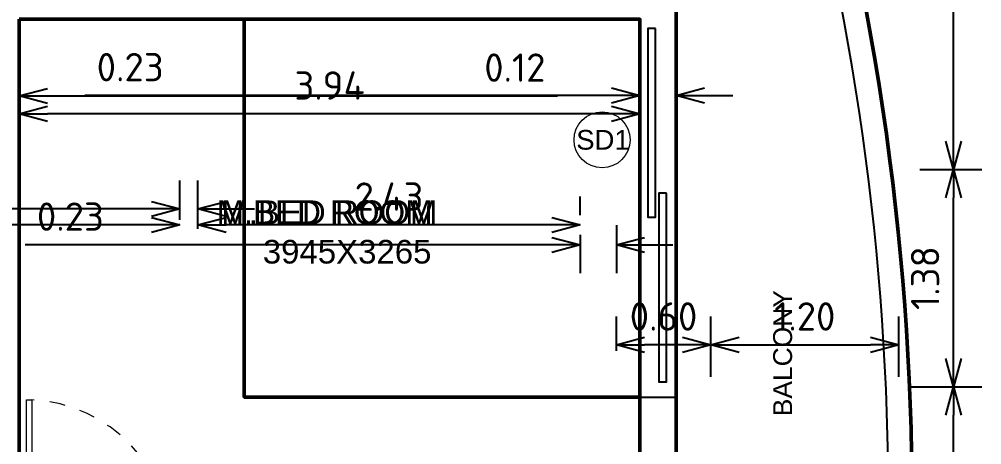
# Model space of a CAD drawing. Header units: inches. Extents: x 0 to 429, y 0 to 146.
# Drawn here: x 215.04 to 221.15, y 125.66 to 128.37 of the extents above; entities that cross this region are included whole.
import ezdxf
from ezdxf.enums import TextEntityAlignment as Align

# ---------------------------------------------------------------- set-up
doc = ezdxf.new("R2010")
doc.units = ezdxf.units.IN
doc.header["$MEASUREMENT"] = 0
doc.linetypes.add('Xr-4BHK-A-B-Ground-Sub$0$HIDDEN', pattern=[0.375, 0.25, -0.125])
doc.layers.get('DEFPOINTS').update_dxf_attribs({"lineweight": 18})
doc.layers.add('FLOOR-GROUND', color=7, linetype='Continuous', lineweight=50)
doc.layers.add('XR-4BHK-A-B-GROUND-SUB$0$DOOR', color=34, linetype='Continuous', lineweight=20)
doc.styles.add('Sanvi Common', font='isocpeur.ttf')
doc.styles.add('Xr-4BHK-A-B-Ground-Sub$0$$0$DIM', font='arial.ttf', dxfattribs={"height": 4})
doc.styles.add('Xr-4BHK-A-B-Ground-Sub$0$$1$Standard', font='arial.ttf')
doc.styles.add('Xr-4BHK-A-B-Ground-Sub$0$DIM', font='arial.ttf')
doc.dimstyles.new('Sanvi Common', dxfattribs={"dimtxt": 0.18, "dimasz": 0.18, "dimexe": 0.18, "dimexo": 0.0625, "dimgap": 0.09, "dimtad": 1, "dimzin": 0, "dimdsep": 46, "dimtxsty": 'Sanvi Common', "dimblk": 'OPEN30', "dimcen": 0.09, "dimclrd": 68, "dimclre": 68, "dimclrt": 40, "dimadec": 0, "dimazin": 0, "dimtfac": 1, "dimtofl": 0, "dimtmove": 0, "dimatfit": 3, "dimldrblk": 'OPEN30', "dimfxl": 1, "dimtolj": 1, "dimtzin": 0, "dimarcsym": 0})

# ---------------------------------------------------------------- blocks, each defined once
blk = doc.blocks.new('Xr-4BHK-A-B-Ground-Sub$0$d-750')
at = {"layer": 'XR-4BHK-A-B-GROUND-SUB$0$DOOR'}
for p, q in [((5.729134500143118e-09, 718.7499761594656), (5.729134500143118e-09, 749.9999761594656)), ((5.729134500143118e-09, 749.9999761594656), (115.0000000057291, 749.9999761594656)), ((115.0000000057291, 749.9999761594656), (115.0000000057291, 718.7499761594656)), ((115.0000000057291, 718.7499761594656), (5.729134500143118e-09, 718.7499761594656)), ((5.729134500143118e-09, -2.384052721993157e-05), (5.729134500143118e-09, 31.24997615947278)), ((5.729134500143118e-09, 31.24997615947278), (115.0000000057291, 31.24997615947278)), ((115.0000000057291, 31.24997615947278), (115.0000000057291, -2.384052721993157e-05)), ((115.0000000057291, -2.384052721993157e-05), (5.729134500143118e-09, -2.384052721993157e-05))]:
    blk.add_line(p, q, dxfattribs=at)
blk.add_lwpolyline([(73.88675761399941, 34.24997615947278), (811.340492390703, 34.24997615947278), (811.340492390703, 59.24997615947278), (73.88675761399941, 59.24997615947278)], close=True, dxfattribs=at)
at = {"layer": 'XR-4BHK-A-B-GROUND-SUB$0$DOOR', "color": 8, "linetype": 'Xr-4BHK-A-B-Ground-Sub$0$HIDDEN', "extrusion": (0, 0, -1)}
blk.add_ellipse((125.0000000057291, 31.24997615947278), major_axis=(218.3991734659579, 652.0652236637238), ratio=0.9987404314647262, start_param=-0.3381296109642833, end_param=1.207250979015199, dxfattribs=at)
blk = doc.blocks.new('Xr-4BHK-A-B-Ground-Sub$0$$0$DOOR NO')
at = {"lineweight": 0}
blk.add_circle((5.684341886080801e-14, 0), 10, dxfattribs=at)
at = {"style": 'Xr-4BHK-A-B-Ground-Sub$0$$0$DIM'}
blk.add_attdef('X1', text='', height=9, dxfattribs=at).set_placement((5.684341886080801e-14, 0), align=Align.MIDDLE_CENTER)
blk = doc.blocks.new('_Open30')
at = {"color": 0, "linetype": 'ByBlock', "lineweight": -2}
for p, q in [((-1, 0.26794919), (0, 0)), ((0, 0), (-1, -0.26794919)), ((0, 0), (-1, 0))]:
    blk.add_line(p, q, dxfattribs=at)
blk = doc.blocks.new('*D109')
at = {"color": 68, "lineweight": -2, "transparency": 16777216}
for p, q in [((218.9802512966908, 127.7091763809499), (218.9802512966908, 128.0615092540522)), ((219.2102512966722, 127.7091763556441), (219.2102512966722, 128.0615092540522)), ((218.8002512966908, 127.8815092540522), (215.4522512966929, 127.8815092540522)), ((219.3902512966722, 127.8815092540522), (219.5702512966722, 127.8815092540522))]:
    blk.add_line(p, q, dxfattribs=at)
at = {"layer": 'DEFPOINTS', "color": 0, "transparency": 16777216}
for p in [(218.9802512966908, 127.8815092540522), (218.9802512966908, 127.6466763809499), (219.2102512966722, 127.6466763556441)]:
    blk.add_point(p, dxfattribs=at)
at = {"color": 68, "lineweight": -2, "transparency": 16777216, "xscale": 0.18, "yscale": 0.18, "zscale": 0.18}
blk.add_blockref('_Open30', (218.9802512966908, 127.8815092540522), dxfattribs=at)
at = {"color": 68, "lineweight": -2, "transparency": 16777216, "xscale": 0.18, "yscale": 0.18, "zscale": 0.18, "rotation": 180}
blk.add_blockref('_Open30', (219.2102512966722, 127.8815092540522), dxfattribs=at)
at = {"color": 40, "transparency": 16777216, "insert": (215.7402512966928, 128.0615092540522), "char_height": 0.18, "attachment_point": 5, "style": 'Sanvi Common'}
blk.add_mtext('\\A1;0.23', dxfattribs=at)
blk = doc.blocks.new('*D110')
at = {"color": 68, "lineweight": -2, "transparency": 16777216}
for p, q in [((215.0352512995069, 127.827371559592), (215.0352512995069, 127.944871559592)), ((218.9802512966908, 127.7091763809499), (218.9802512966908, 127.944871559592)), ((218.8002512966908, 127.764871559592), (215.2152512995069, 127.764871559592))]:
    blk.add_line(p, q, dxfattribs=at)
at = {"layer": 'DEFPOINTS', "color": 0, "transparency": 16777216}
for p in [(215.0352512995069, 127.764871559592), (215.0352512995069, 127.764871559592), (218.9802512966908, 127.6466763809499)]:
    blk.add_point(p, dxfattribs=at)
at = {"color": 68, "lineweight": -2, "transparency": 16777216, "xscale": 0.18, "yscale": 0.18, "zscale": 0.18, "rotation": 180}
blk.add_blockref('_Open30', (215.0352512995069, 127.764871559592), dxfattribs=at)
at = {"color": 68, "lineweight": -2, "transparency": 16777216, "xscale": 0.18, "yscale": 0.18, "zscale": 0.18}
blk.add_blockref('_Open30', (218.9802512966908, 127.764871559592), dxfattribs=at)
at = {"color": 40, "transparency": 16777216, "insert": (217.0077512980988, 127.944871559592), "char_height": 0.18, "attachment_point": 5, "style": 'Sanvi Common'}
blk.add_mtext('\\A1;3.94', dxfattribs=at)
blk = doc.blocks.new('*D153')
at = {"color": 68, "lineweight": -2, "transparency": 16777216}
for p, q in [((218.8302560039793, 127.0569765775495), (218.8302560039793, 126.7520988005989)), ((218.6002560039688, 126.9967980733695), (218.6002560039688, 126.7520988005989)), ((218.4202560039688, 126.9320988005989), (215.0722560039708, 126.9320988005989)), ((219.0102560039793, 126.9320988005989), (219.1902560039793, 126.9320988005989))]:
    blk.add_line(p, q, dxfattribs=at)
at = {"layer": 'DEFPOINTS', "color": 0, "transparency": 16777216}
for p in [(218.8302560039793, 127.1194765775495), (218.6002560039688, 127.0592980733695), (218.6002560039688, 126.9320988005989)]:
    blk.add_point(p, dxfattribs=at)
at = {"color": 68, "lineweight": -2, "transparency": 16777216, "xscale": 0.18, "yscale": 0.18, "zscale": 0.18}
blk.add_blockref('_Open30', (218.6002560039688, 126.9320988005989), dxfattribs=at)
at = {"color": 68, "lineweight": -2, "transparency": 16777216, "xscale": 0.18, "yscale": 0.18, "zscale": 0.18, "rotation": 180}
blk.add_blockref('_Open30', (218.8302560039793, 126.9320988005989), dxfattribs=at)
at = {"color": 40, "transparency": 16777216, "insert": (215.3602560039708, 127.1120988005989), "char_height": 0.18, "attachment_point": 5, "style": 'Sanvi Common'}
blk.add_mtext('\\A1;0.23', dxfattribs=at)
blk = doc.blocks.new('*D154')
at = {"color": 68, "lineweight": -2, "transparency": 16777216}
for p, q in [((216.1702512995162, 127.0342660546508), (216.1702512995162, 127.2392980733695)), ((218.6002560039688, 127.1217980733695), (218.6002560039688, 127.2392980733695)), ((218.4202560039688, 127.0592980733695), (216.3502512995162, 127.0592980733695))]:
    blk.add_line(p, q, dxfattribs=at)
at = {"layer": 'DEFPOINTS', "color": 0, "transparency": 16777216}
for p in [(216.1702512995162, 127.0592980733695), (218.6002560039688, 127.0592980733695), (216.1702512995162, 126.9717660546508)]:
    blk.add_point(p, dxfattribs=at)
at = {"color": 68, "lineweight": -2, "transparency": 16777216, "xscale": 0.18, "yscale": 0.18, "zscale": 0.18, "rotation": 180}
blk.add_blockref('_Open30', (216.1702512995162, 127.0592980733695), dxfattribs=at)
at = {"color": 68, "lineweight": -2, "transparency": 16777216, "xscale": 0.18, "yscale": 0.18, "zscale": 0.18}
blk.add_blockref('_Open30', (218.6002560039688, 127.0592980733695), dxfattribs=at)
at = {"color": 40, "transparency": 16777216, "insert": (217.3852536517425, 127.2392980733695), "char_height": 0.18, "attachment_point": 5, "style": 'Sanvi Common'}
blk.add_mtext('\\A1;2.43', dxfattribs=at)
blk = doc.blocks.new('*D155')
at = {"color": 68, "lineweight": -2, "transparency": 16777216}
for p, q in [((216.0552512995255, 127.0917658109306), (216.0552512995255, 127.3405958383211)), ((216.1702512995162, 127.0342660546508), (216.1702512995162, 127.3405958383211)), ((215.8752512995255, 127.1605958383211), (212.6352512995241, 127.1605958383211)), ((216.3502512995162, 127.1605958383211), (216.5302512995162, 127.1605958383211))]:
    blk.add_line(p, q, dxfattribs=at)
at = {"layer": 'DEFPOINTS', "color": 0, "transparency": 16777216}
for p in [(216.0552512995255, 127.1605958383211), (216.0552512995255, 127.0292658109306), (216.1702512995162, 126.9717660546508)]:
    blk.add_point(p, dxfattribs=at)
at = {"color": 68, "lineweight": -2, "transparency": 16777216, "xscale": 0.18, "yscale": 0.18, "zscale": 0.18}
blk.add_blockref('_Open30', (216.0552512995255, 127.1605958383211), dxfattribs=at)
at = {"color": 68, "lineweight": -2, "transparency": 16777216, "xscale": 0.18, "yscale": 0.18, "zscale": 0.18, "rotation": 180}
blk.add_blockref('_Open30', (216.1702512995162, 127.1605958383211), dxfattribs=at)
at = {"color": 40, "transparency": 16777216, "insert": (212.9052512995241, 127.3405958383211), "char_height": 0.18, "attachment_point": 5, "style": 'Sanvi Common'}
blk.add_mtext('\\A1;0.12', dxfattribs=at)
blk = doc.blocks.new('*D156')
at = {"color": 68, "lineweight": -2, "transparency": 16777216}
for p, q in [((210.6502513072974, 127.121797848979), (210.6502513072974, 127.2392980733695)), ((216.0552512995255, 127.0917658109306), (216.0552512995255, 127.2392980733695)), ((215.8752512995255, 127.0592980733695), (210.8302513072974, 127.0592980733695))]:
    blk.add_line(p, q, dxfattribs=at)
at = {"layer": 'DEFPOINTS', "color": 0, "transparency": 16777216}
for p in [(210.6502513072974, 127.0592980733695), (210.6502513072974, 127.059297848979), (216.0552512995255, 127.0292658109306)]:
    blk.add_point(p, dxfattribs=at)
at = {"color": 68, "lineweight": -2, "transparency": 16777216, "xscale": 0.18, "yscale": 0.18, "zscale": 0.18, "rotation": 180}
blk.add_blockref('_Open30', (210.6502513072974, 127.0592980733695), dxfattribs=at)
at = {"color": 68, "lineweight": -2, "transparency": 16777216, "xscale": 0.18, "yscale": 0.18, "zscale": 0.18}
blk.add_blockref('_Open30', (216.0552512995255, 127.0592980733695), dxfattribs=at)
at = {"color": 40, "transparency": 16777216, "insert": (213.3527513034115, 127.2392980733695), "char_height": 0.18, "attachment_point": 5, "style": 'Sanvi Common'}
blk.add_mtext('\\A1;5.40', dxfattribs=at)
blk = doc.blocks.new('*D57')
at = {"color": 68, "lineweight": -2, "transparency": 16777216}
for p, q in [((214.9202512995162, 127.827371559592), (214.9202512995162, 128.0586655506033)), ((215.0352512995069, 127.827371559592), (215.0352512995069, 128.0586655506033)), ((214.7402512995162, 127.8786655506033), (214.5602512995162, 127.8786655506033)), ((215.2152512995069, 127.8786655506033), (218.4552512995083, 127.8786655506033))]:
    blk.add_line(p, q, dxfattribs=at)
at = {"layer": 'DEFPOINTS', "color": 0, "transparency": 16777216}
for p in [(215.0352512995069, 127.8786655506033), (214.9202512995162, 127.764871559592), (215.0352512995069, 127.764871559592)]:
    blk.add_point(p, dxfattribs=at)
at = {"color": 68, "lineweight": -2, "transparency": 16777216, "xscale": 0.18, "yscale": 0.18, "zscale": 0.18}
blk.add_blockref('_Open30', (214.9202512995162, 127.8786655506033), dxfattribs=at)
at = {"color": 68, "lineweight": -2, "transparency": 16777216, "xscale": 0.18, "yscale": 0.18, "zscale": 0.18, "rotation": 180}
blk.add_blockref('_Open30', (215.0352512995069, 127.8786655506033), dxfattribs=at)
at = {"color": 40, "transparency": 16777216, "insert": (218.1852512995083, 128.0586655506033), "char_height": 0.18, "attachment_point": 5, "style": 'Sanvi Common'}
blk.add_mtext('\\A1;0.12', dxfattribs=at)
blk = doc.blocks.new('*D87')
at = {"color": 68, "lineweight": -2, "transparency": 16777216}
for p, q in [((220.6883278411753, 126.0319018426004), (221.1527849687979, 126.0319018426004)), ((220.9727849687979, 123.2519023635234), (220.9727849687979, 125.8519018426004)), ((220.1217565952449, 123.0719023635234), (221.1527849687979, 123.0719023635234))]:
    blk.add_line(p, q, dxfattribs=at)
at = {"layer": 'DEFPOINTS', "color": 0, "transparency": 16777216}
for p in [(220.6258278411753, 126.0319018426004), (220.9727849687979, 126.0319018426004), (220.0592565952449, 123.0719023635234)]:
    blk.add_point(p, dxfattribs=at)
at = {"color": 68, "lineweight": -2, "transparency": 16777216, "xscale": 0.18, "yscale": 0.18, "zscale": 0.18}
for p, rotation in [((220.9727849687979, 126.0319018426004), 90), ((220.9727849687979, 123.0719023635234), 270)]:
    blk.add_blockref('_Open30', p, dxfattribs=dict(at, rotation=rotation))
at = {"color": 40, "transparency": 16777216, "insert": (220.7927849687979, 124.5519021030618), "char_height": 0.18, "attachment_point": 5, "rotation": 90, "style": 'Sanvi Common'}
blk.add_mtext('\\A1;2.96', dxfattribs=at)
blk = doc.blocks.new('*D88')
at = {"color": 68, "lineweight": -2, "transparency": 16777216}
for p, q in [((220.7589817153986, 127.4119028396004), (221.1527849687979, 127.4119028396004)), ((220.9727849687979, 126.2119018426004), (220.9727849687979, 127.2319028396004)), ((220.6883278411753, 126.0319018426004), (221.1527849687979, 126.0319018426004))]:
    blk.add_line(p, q, dxfattribs=at)
at = {"layer": 'DEFPOINTS', "color": 0, "transparency": 16777216}
for p in [(220.6964817153986, 127.4119028396004), (220.9727849687979, 127.4119028396004), (220.6258278411753, 126.0319018426004)]:
    blk.add_point(p, dxfattribs=at)
at = {"color": 68, "lineweight": -2, "transparency": 16777216, "xscale": 0.18, "yscale": 0.18, "zscale": 0.18}
for p, rotation in [((220.9727849687979, 127.4119028396004), 90), ((220.9727849687979, 126.0319018426004), 270)]:
    blk.add_blockref('_Open30', p, dxfattribs=dict(at, rotation=rotation))
at = {"color": 40, "transparency": 16777216, "insert": (220.7927849687979, 126.7219023411003), "char_height": 0.18, "attachment_point": 5, "rotation": 90, "style": 'Sanvi Common'}
blk.add_mtext('\\A1;1.38', dxfattribs=at)
blk = doc.blocks.new('*D89')
at = {"color": 68, "lineweight": -2, "transparency": 16777216}
for p, q in [((220.1217565952449, 132.3684070945806), (221.1527849687979, 132.3684070945806)), ((220.9727849687979, 127.5919028396004), (220.9727849687979, 132.1884070945806)), ((220.7589817153986, 127.4119028396004), (221.1527849687979, 127.4119028396004))]:
    blk.add_line(p, q, dxfattribs=at)
at = {"layer": 'DEFPOINTS', "color": 0, "transparency": 16777216}
for p in [(220.0592565952449, 132.3684070945806), (220.9727849687979, 132.3684070945806), (220.6964817153986, 127.4119028396004)]:
    blk.add_point(p, dxfattribs=at)
at = {"color": 68, "lineweight": -2, "transparency": 16777216, "xscale": 0.18, "yscale": 0.18, "zscale": 0.18}
for p, rotation in [((220.9727849687979, 132.3684070945806), 90), ((220.9727849687979, 127.4119028396004), 270)]:
    blk.add_blockref('_Open30', p, dxfattribs=dict(at, rotation=rotation))
at = {"color": 40, "transparency": 16777216, "insert": (220.7927849687979, 129.8901549670904), "char_height": 0.18, "attachment_point": 5, "rotation": 90, "style": 'Sanvi Common'}
blk.add_mtext('\\A1;4.96', dxfattribs=at)
blk = doc.blocks.new('*D90')
at = {"color": 68, "lineweight": -2, "transparency": 16777216}
for p, q in [((219.4302643474712, 126.0944018426003), (219.4302643474712, 126.4780080323819)), ((220.6258278411752, 126.0944018426003), (220.6258278411752, 126.4780080323819)), ((219.6102643474712, 126.2980080323819), (220.4458278411751, 126.2980080323819))]:
    blk.add_line(p, q, dxfattribs=at)
at = {"layer": 'DEFPOINTS', "color": 0, "transparency": 16777216}
for p in [(220.6258278411752, 126.2980080323819), (219.4302643474712, 126.0319018426003), (220.6258278411752, 126.0319018426003)]:
    blk.add_point(p, dxfattribs=at)
at = {"color": 68, "lineweight": -2, "transparency": 16777216, "xscale": 0.18, "yscale": 0.18, "zscale": 0.18, "rotation": 180}
blk.add_blockref('_Open30', (219.4302643474712, 126.2980080323819), dxfattribs=at)
at = {"color": 68, "lineweight": -2, "transparency": 16777216, "xscale": 0.18, "yscale": 0.18, "zscale": 0.18}
blk.add_blockref('_Open30', (220.6258278411752, 126.2980080323819), dxfattribs=at)
at = {"color": 40, "transparency": 16777216, "insert": (220.0280460943232, 126.4780080323819), "char_height": 0.18, "attachment_point": 5, "style": 'Sanvi Common'}
blk.add_mtext('\\A1;1.20', dxfattribs=at)
blk = doc.blocks.new('*D91')
at = {"color": 68, "lineweight": -2, "transparency": 16777216}
for p, q in [((218.8302668740562, 126.2594260976971), (218.8302668740562, 126.4780080323819)), ((219.4302643474712, 126.0944018426003), (219.4302643474712, 126.4780080323819)), ((219.2502643474712, 126.2980080323819), (219.0102668740562, 126.2980080323819))]:
    blk.add_line(p, q, dxfattribs=at)
at = {"layer": 'DEFPOINTS', "color": 0, "transparency": 16777216}
for p in [(218.8302668740562, 126.2980080323819), (218.8302668740562, 126.1969260976971), (219.4302643474712, 126.0319018426003)]:
    blk.add_point(p, dxfattribs=at)
at = {"color": 68, "lineweight": -2, "transparency": 16777216, "xscale": 0.18, "yscale": 0.18, "zscale": 0.18, "rotation": 180}
blk.add_blockref('_Open30', (218.8302668740562, 126.2980080323819), dxfattribs=at)
at = {"color": 68, "lineweight": -2, "transparency": 16777216, "xscale": 0.18, "yscale": 0.18, "zscale": 0.18}
blk.add_blockref('_Open30', (219.4302643474712, 126.2980080323819), dxfattribs=at)
at = {"color": 40, "transparency": 16777216, "insert": (219.1302656107637, 126.4780080323819), "char_height": 0.18, "attachment_point": 5, "style": 'Sanvi Common'}
blk.add_mtext('\\A1;0.60', dxfattribs=at)

msp = doc.modelspace()

# ---------------------------------------------------------------- linework, layer by layer
for p, q in [((215.0352646961456, 128.3656444814465), (215.0352646961456, 124.8656429473399)), ((218.9802341525847, 125.9656444814523), (218.9802341525847, 128.3656444771245)), ((219.2102340665643, 128.3656444814465), (219.2102443729873, 125.9656444814523)), ((218.980264773656, 125.9656444814523), (218.9802646801163, 125.0956441658987)), ((218.980264773656, 125.9656444814523), (219.2102647736665, 125.9656444814523)), ((219.21026434747, 125.2106454820955), (219.2102647736665, 125.9656444814523))]:
    msp.add_line(p, q)
for points in [[(219.4302690547829, 124.9806454413688), (220.7074562563849, 124.9806454413688, 0.07426549921327624), (220.0592565952448, 129.9371496966983), (219.6106880767675, 129.9371496966983)], [(219.4302690547829, 125.130645441363), (220.5595176931584, 125.130645441363, 0.07036446538143001), (219.9457150327562, 129.7871496967041), (219.6106880767675, 129.7871496967041)]]:
    msp.add_lwpolyline(points, format="xyb")
for points in [[(219.0802341525905, 128.3078583392257), (219.0302341525731, 128.3078583392257), (219.0302341525731, 127.1078583392287), (219.0802341525905, 127.1078583392287)], [(219.1495045953834, 127.2619545112307), (219.0995045953951, 127.2619545112307), (219.0995045953951, 126.0619545112336), (219.1495045953834, 126.0619545112336)]]:
    msp.add_lwpolyline(points, close=True)
at = {"layer": 'FLOOR-GROUND', "color": 230}
msp.add_lwpolyline([(218.8302652077746, 119.890409857288), (218.830256475083, 124.9804101652321), (219.2102506528663, 124.9804108172016), (219.210264348023, 130.8404098572851), (214.8052646059714, 130.8404098572851), (214.8052646060005, 129.410408323171), (213.6052643480416, 129.4104083231855), (213.6052643480125, 128.8099046343473), (211.6502685399664, 128.8097705278983), (211.6502689348472, 128.1204583232234), (206.8552657349265, 128.1204098572839), (206.8552818885419, 123.5604102011771), (206.2552677286785, 123.5604102011771), (206.2552677286785, 121.8654102011847)], dxfattribs=at)
at = {"layer": 'FLOOR-GROUND', "color": 181}
msp.add_lwpolyline([(218.8302694006179, 119.8906449656411), (218.8302694006179, 124.980645257258), (219.2102744012136, 124.9806454413833), (219.21026434747, 130.8406424261689), (214.8052637456622, 130.8406449492818), (214.8052649541114, 129.4106429473382), (213.6052646961525, 129.4106429473527), (213.6052646961234, 128.8101392585145), (211.6502676795699, 128.810139726344), (211.6544272364172, 128.1206460448507), (206.8552648746172, 128.1206449492807), (206.8552646961525, 123.5606448253443), (206.2552680767895, 123.5606448253443), (206.2552680767604, 121.8656448253519)], dxfattribs=at)
at = {"layer": 'FLOOR-GROUND', "color": 35}
msp.add_lwpolyline([(220.0592574550301, 129.9371228277655), (219.2102667573254, 129.9371228277655), (219.210275260999, 124.980618572436), (220.7074571161702, 124.980618572436, 0.07426549921327624)], format="xyb", close=True, dxfattribs=at)
at = {"layer": 'FLOOR-GROUND', "color": 150}
msp.add_lwpolyline([(215.0352655559309, 128.3656176125137), (218.9802655522708, 128.3656176125137), (218.9802654752039, 125.0956172969659), (215.035265478864, 125.0956172969659)], close=True, dxfattribs=at)
at = {"layer": 'FLOOR-GROUND', "color": 103}
msp.add_lwpolyline([(218.9802654957086, 125.9656444221791), (216.4652646964296, 125.9656444814523), (216.4652646964296, 128.3656176125137), (218.9802655522708, 128.3656176125137)], close=True, dxfattribs=at)

# ---------------------------------------------------------------- block references
ref = msp.add_blockref('Xr-4BHK-A-B-Ground-Sub$0$$0$DOOR NO', (218.7393476386842, 127.5999836013712), dxfattribs=dict(xscale=0.01778, yscale=0.01778, zscale=0.01778))
ref.add_attrib('X1', 'SD1', dxfattribs={"height": 0.125, "style": 'Xr-4BHK-A-B-Ground-Sub$0$$1$Standard'}).set_placement((218.7453106900557, 127.5999836013712), align=Align.MIDDLE_CENTER)
at = {"xscale": -0.001333333333343035, "yscale": 0.001333333333343035, "zscale": 0.001333333333343035, "rotation": 270.0000000525271}
msp.add_blockref('Xr-4BHK-A-B-Ground-Sub$0$d-750', (215.0352647279269, 124.8656429473254), dxfattribs=at)

# ---------------------------------------------------------------- texts
at = {"style": 'Xr-4BHK-A-B-Ground-Sub$0$DIM'}
for s, p in [('M.BED ROOM', (216.2889893290176, 127.0648132409319)), ('3945X3265', (216.5831571325598, 126.8141993255181))]:
    msp.add_text(s, height=0.15, dxfattribs=at).set_placement(p)
msp.add_text('BALCONY', height=0.12, rotation=90, dxfattribs=at).set_placement((219.9470710549267, 125.8441877479404))
at = {"layer": 'FLOOR-GROUND', "color": 150, "style": 'Xr-4BHK-A-B-Ground-Sub$0$DIM'}
msp.add_text('M.BED ROOM', height=0.15, dxfattribs=at).set_placement((216.3197663892115, 127.0648132409319))

# ---------------------------------------------------------------- dimensions: what is measured, and where the dimension line sits
at = {"color": 2}
for base, p1, p2, angle, picture, middle in [((220.9727849687979, 132.3684070945806), (220.6964817153985, 127.4119028396003), (220.0592565952448, 132.3684070945806), 270, '*D89', (220.7927849687979, 129.8901549670904)), ((215.0352512995069, 127.764871559592), (218.9802512966908, 127.6466763809499), (215.0352512995069, 127.764871559592), 180, '*D110', (217.0077512980988, 127.944871559592)), ((220.9727849687979, 127.4119028396004), (220.6258278411752, 126.0319018426003), (220.6964817153985, 127.4119028396003), 270, '*D88', (220.7927849687979, 126.7219023411003)), ((220.9727849687979, 126.0319018426004), (220.0592565952448, 123.0719023635234), (220.6258278411752, 126.0319018426003), 270, '*D87', (220.7927849687979, 124.5519021030618))]:
    dim = msp.add_linear_dim(base=base, p1=p1, p2=p2, angle=angle, dimstyle='Sanvi Common', dxfattribs=at)
    dim.commit()
    dim.dimension.update_dxf_attribs({"geometry": picture, "text_midpoint": middle})
for base, p1, p2, picture, middle in [((215.0352512995069, 127.8786655506033), (214.9202512995162, 127.764871559592), (215.0352512995069, 127.764871559592), '*D57', (218.1852512995083, 127.8786655506033)), ((218.9802512966908, 127.8815092540522), (219.2102512966722, 127.6466763556441), (218.9802512966908, 127.6466763809499), '*D109', (215.7402512966928, 127.8815092540522))]:
    dim = msp.add_linear_dim(base=base, p1=p1, p2=p2, angle=180, dimstyle='Sanvi Common', dxfattribs=at)
    dim.commit()
    dim.dimension.update_dxf_attribs({"geometry": picture, "text_midpoint": middle, "dimtype": 160})
for base, p1, p2, picture, middle in [((216.0552512995255, 127.1605958383211), (216.1702512995162, 126.9717660546508), (216.0552512995255, 127.0292658109306), '*D155', (212.9052512995241, 127.1605958383211)), ((218.6002560039688, 126.9320988005989), (218.8302560039793, 127.1194765775495), (218.6002560039688, 127.0592980733695), '*D153', (215.3602560039708, 126.9320988005989))]:
    dim = msp.add_linear_dim(base=base, p1=p1, p2=p2, dimstyle='Sanvi Common', dxfattribs=at)
    dim.commit()
    dim.dimension.update_dxf_attribs({"geometry": picture, "text_midpoint": middle, "dimtype": 160})
for base, p1, p2, picture, middle in [((210.6502513072974, 127.0592980733695), (216.0552512995255, 127.0292658109306), (210.6502513072974, 127.059297848979), '*D156', (213.3527513034115, 127.2392980733695)), ((216.1702512995162, 127.0592980733695), (218.6002560039688, 127.0592980733695), (216.1702512995162, 126.9717660546508), '*D154', (217.3852536517425, 127.2392980733695)), ((218.8302668740562, 126.2980080323819), (219.4302643474712, 126.0319018426003), (218.8302668740562, 126.1969260976971), '*D91', (219.1302656107637, 126.4780080323819)), ((220.6258278411752, 126.2980080323819), (219.4302643474712, 126.0319018426003), (220.6258278411752, 126.0319018426003), '*D90', (220.0280460943232, 126.4780080323819))]:
    dim = msp.add_linear_dim(base=base, p1=p1, p2=p2, dimstyle='Sanvi Common', dxfattribs=at)
    dim.commit()
    dim.dimension.update_dxf_attribs({"geometry": picture, "text_midpoint": middle})

doc.saveas('drawing.dxf')
